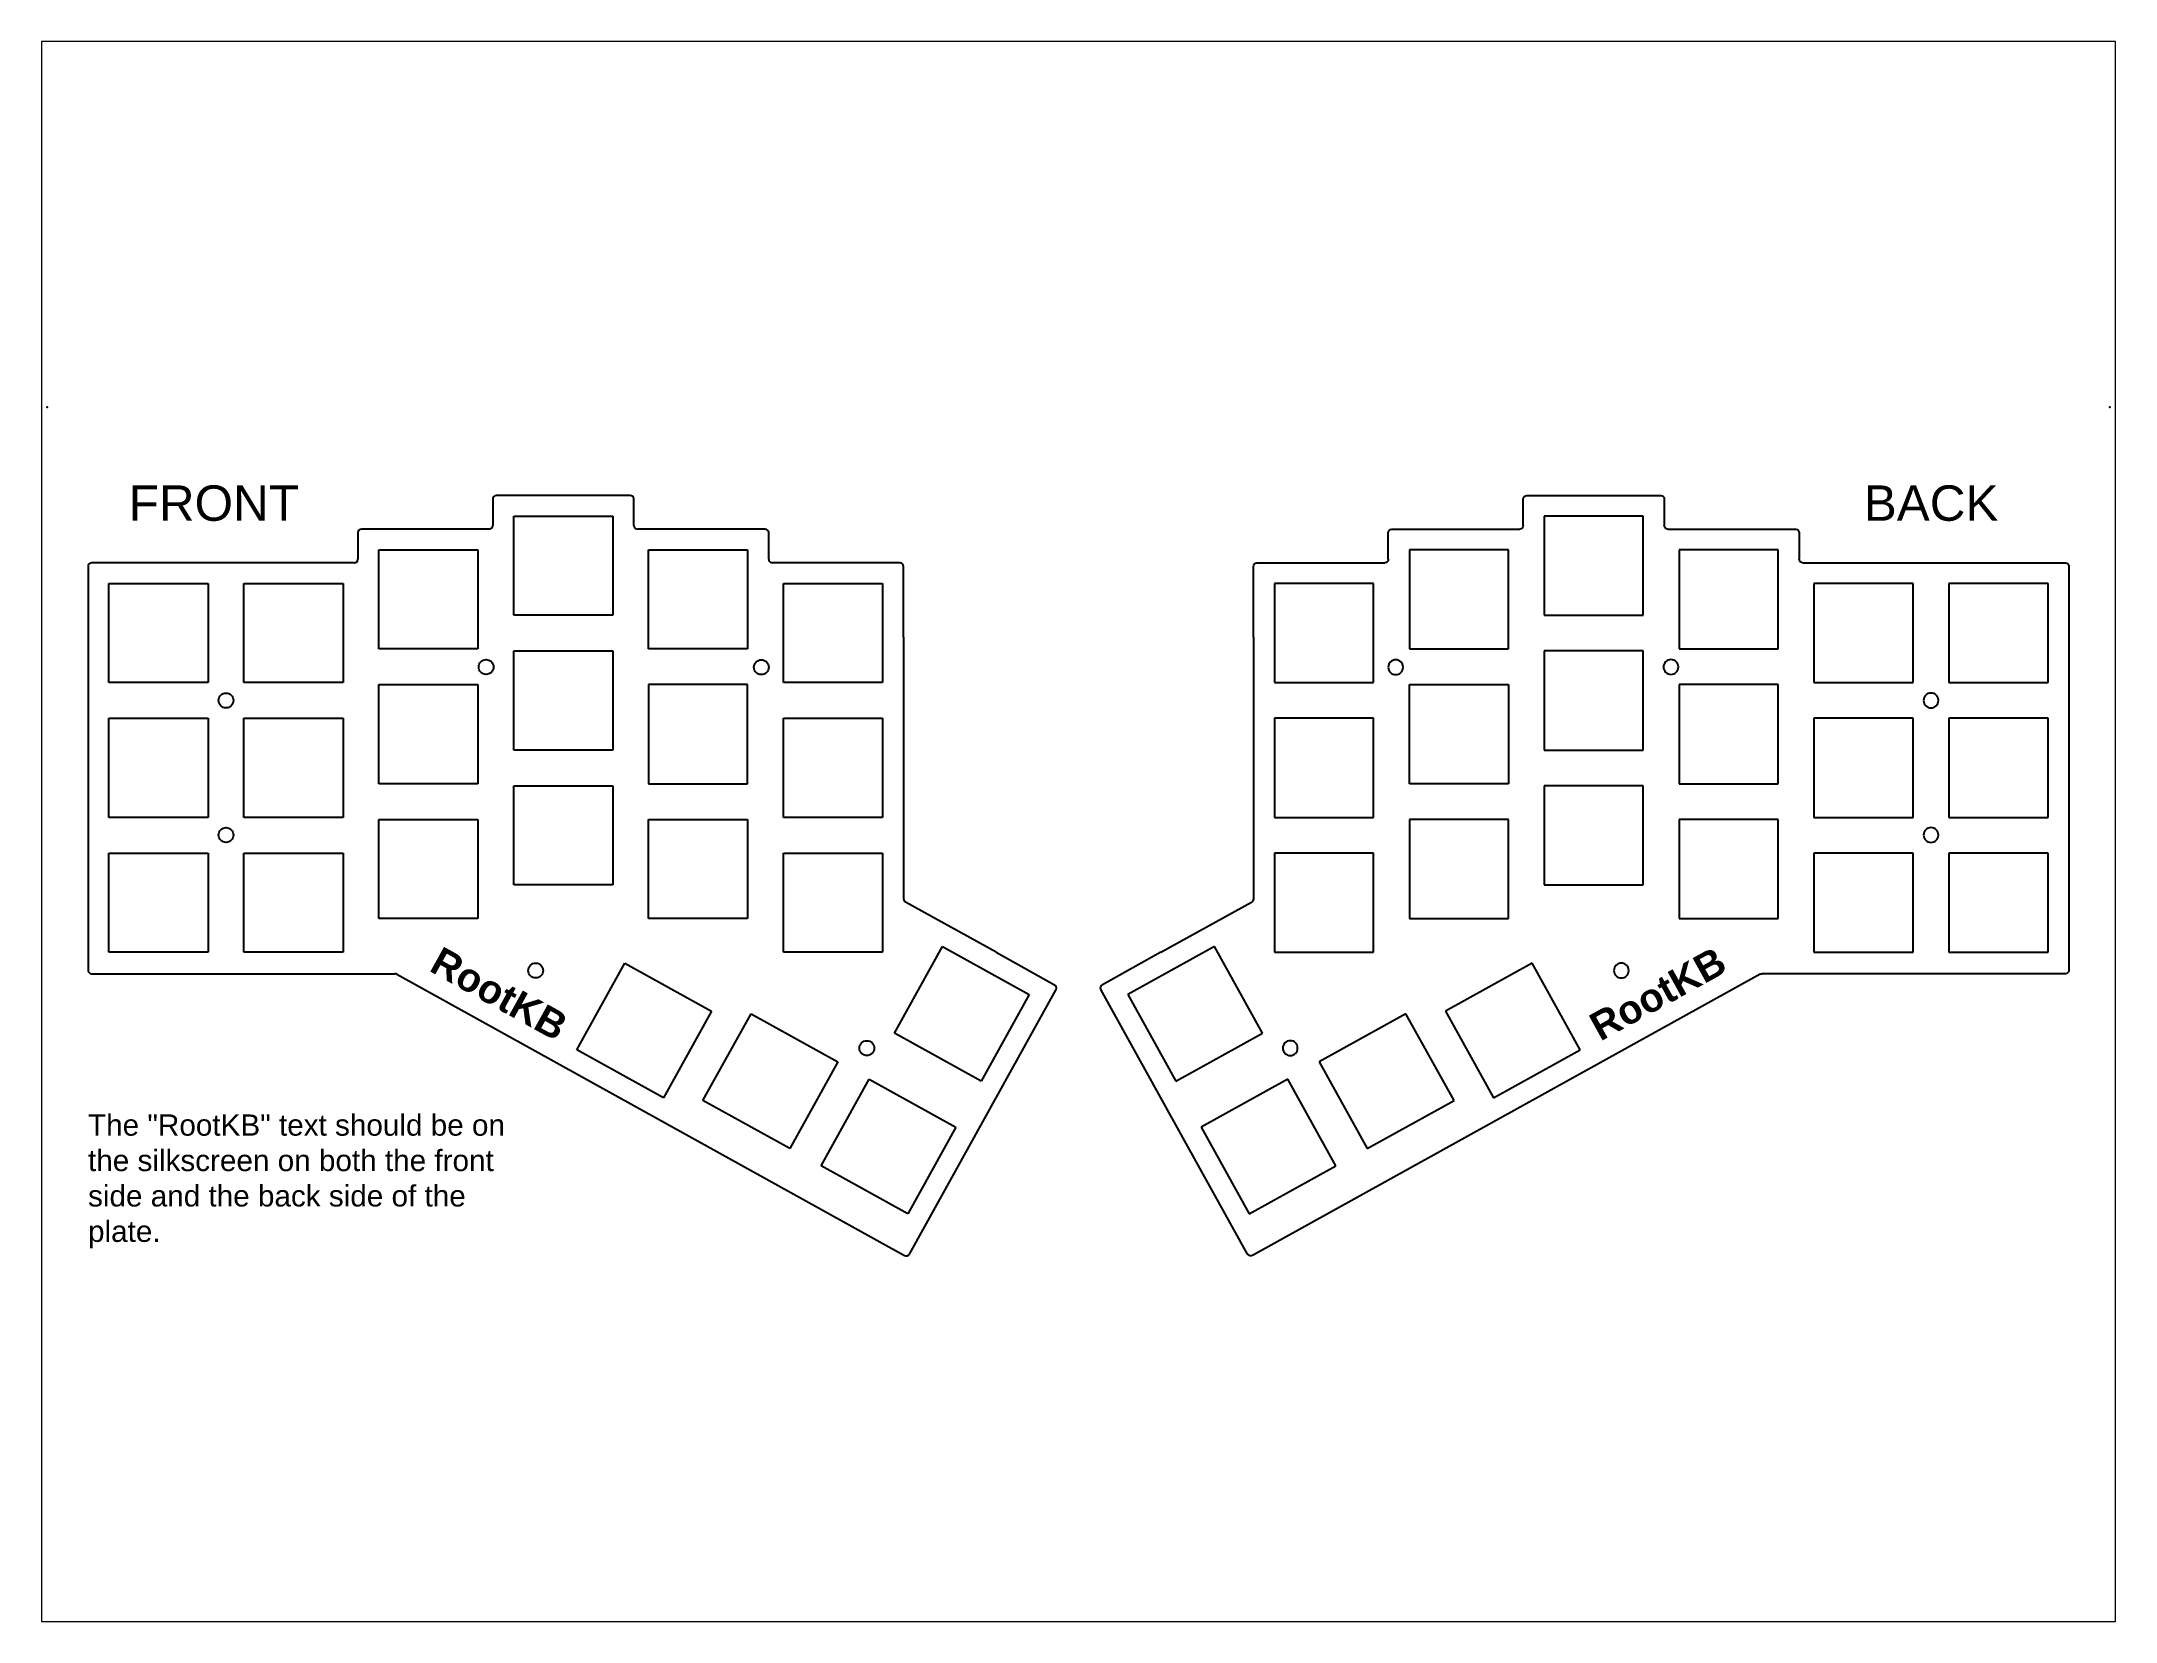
# Paper-space layout 'Layout1' of a CAD drawing. Header units: millimetres. Extents: x 1.05 to 9.45, y 0.8 to 7.2.
# The model-space entities are those that its viewports show. They can reach past a viewport. Long polylines and large blocks are cut down to what shows.
import ezdxf

# ---------------------------------------------------------------- set-up
doc = ezdxf.new("R2010")
doc.units = ezdxf.units.MM
doc.header["$MEASUREMENT"] = 0
doc.layers.add('RootKB-Plate v8_RootKB-Left-Edge_Cuts', color=7, linetype='Continuous')
doc.layers.add('RootKB-Plate v8_RootKB-Left-F_Courtyard', color=7, linetype='Continuous')
doc.styles.add('Comments', font='arial.ttf', dxfattribs={"height": 5})
doc.styles.add('Logo', font='sanssb__.ttf', dxfattribs={"height": 5})

# ---------------------------------------------------------------- blocks, each defined once
blk = doc.blocks.new('RootKB-Plate v8')
at = {"layer": 'RootKB-Plate v8_RootKB-Left-Edge_Cuts'}
for p, q in [((6.291, -1.298), (6.291, -1.674)), ((7.288, -1.248), (6.341, -1.248)), ((8.234, -1.248), (7.288, -1.248)), ((8.284, -1.674), (8.284, -1.298)), ((6.241, -1.724), (4.436, -1.724)), ((10.139, -1.724), (8.334, -1.724)), ((4.386, -1.774), (4.386, -2.15)), ((10.189, -2.15), (10.189, -1.774)), ((0.576, -2.25), (0.576, -7.953)), ((4.336, -2.2), (0.626, -2.2)), ((12.044, -2.2), (10.239, -2.2)), ((12.094, -3.251), (12.094, -2.25)), ((12.094, -3.251), (12.094, -6.947)), ((13.4, -7.7), (12.12, -6.991)), ((13.4, -7.7), (14.227, -8.159)), ((0.626, -8.003), (4.914, -8.003)), ((4.914, -8.003), (4.914, -8.003)), ((4.938, -8.009), (12.108, -11.983)), ((12.176, -11.963), (14.247, -8.227))]:
    blk.add_line(p, q, dxfattribs=at)
for centre in [(6.198, -3.671), (10.085, -3.674), (2.525, -4.144), (2.525, -6.044), (6.898, -7.958), (11.575, -9.054)]:
    blk.add_circle(centre, 0.105, dxfattribs=at)
for centre, start, end in [((6.341, -1.298), 90, 180), ((8.234, -1.298), 0, 90), ((4.436, -1.774), 90, 180), ((6.241, -1.674), 270, 0), ((8.334, -1.674), 180, 270), ((10.139, -1.774), 0, 90), ((0.626, -2.25), 90, 180), ((4.336, -2.15), 270, 0), ((10.239, -2.15), 180, 270), ((12.044, -2.25), 0, 90), ((12.144, -6.947), 180, 241), ((0.626, -7.953), 180, 270), ((4.914, -8.053), 61, 90), ((14.203, -8.203), 331, 61), ((12.132, -11.939), 241, 331)]:
    blk.add_arc(centre, 0.05, start, end, dxfattribs=at)
blk.add_point((0, 0), dxfattribs=at)
at = {"layer": 'RootKB-Plate v8_RootKB-Left-F_Courtyard'}
for p, q in [((6.588, -2.939), (6.588, -1.539)), ((6.588, -1.539), (7.988, -1.539)), ((7.988, -1.539), (7.988, -2.939)), ((4.683, -3.415), (4.683, -2.015)), ((4.683, -2.015), (6.082, -2.015)), ((6.082, -2.015), (6.082, -3.415)), ((8.492, -2.015), (9.892, -2.015)), ((8.492, -3.415), (8.492, -2.015)), ((9.892, -2.015), (9.892, -3.415)), ((0.872, -3.891), (0.872, -2.491)), ((0.872, -2.491), (2.272, -2.491)), ((2.272, -2.491), (2.272, -3.891)), ((2.778, -2.491), (4.178, -2.491)), ((2.778, -3.891), (2.778, -2.491)), ((4.178, -2.491), (4.178, -3.891)), ((10.398, -2.491), (11.797, -2.491)), ((10.398, -3.891), (10.398, -2.491)), ((11.797, -2.491), (11.797, -3.891)), ((7.988, -2.939), (6.588, -2.939)), ((6.082, -3.415), (4.683, -3.415)), ((6.588, -3.444), (7.988, -3.444)), ((6.588, -4.844), (6.588, -3.444)), ((7.988, -3.444), (7.988, -4.844)), ((9.892, -3.415), (8.492, -3.415)), ((2.272, -3.891), (0.872, -3.891)), ((4.178, -3.891), (2.778, -3.891)), ((4.683, -5.32), (4.683, -3.92)), ((4.683, -3.92), (6.082, -3.92)), ((6.082, -3.92), (6.082, -5.32)), ((8.492, -3.92), (8.492, -5.32)), ((9.892, -3.92), (8.492, -3.92)), ((9.892, -5.32), (9.892, -3.92)), ((11.797, -3.891), (10.398, -3.891)), ((0.872, -5.796), (0.872, -4.396)), ((0.872, -4.396), (2.272, -4.396)), ((2.272, -4.396), (2.272, -5.796)), ((2.778, -5.796), (2.778, -4.396)), ((2.778, -4.396), (4.178, -4.396)), ((4.178, -4.396), (4.178, -5.796)), ((10.398, -5.796), (10.398, -4.396)), ((10.398, -4.396), (11.797, -4.396)), ((11.797, -4.396), (11.797, -5.796)), ((7.988, -4.844), (6.588, -4.844)), ((6.082, -5.32), (4.683, -5.32)), ((6.588, -5.349), (7.988, -5.349)), ((6.588, -6.749), (6.588, -5.349)), ((7.988, -5.349), (7.988, -6.749)), ((8.492, -5.32), (9.892, -5.32)), ((2.272, -5.796), (0.872, -5.796)), ((4.178, -5.796), (2.778, -5.796)), ((4.683, -7.225), (4.683, -5.825)), ((4.683, -5.825), (6.082, -5.825)), ((6.082, -5.825), (6.082, -7.225)), ((8.492, -7.225), (8.492, -5.825)), ((8.492, -5.825), (9.892, -5.825)), ((9.892, -5.825), (9.892, -7.225)), ((11.797, -5.796), (10.398, -5.796)), ((0.872, -7.701), (0.872, -6.301)), ((0.872, -6.301), (2.272, -6.301)), ((2.272, -6.301), (2.272, -7.701)), ((2.778, -6.301), (4.178, -6.301)), ((2.778, -7.701), (2.778, -6.301)), ((4.178, -6.301), (4.178, -7.701)), ((10.398, -7.701), (10.398, -6.301)), ((10.398, -6.301), (11.797, -6.301)), ((11.797, -6.301), (11.797, -7.701)), ((7.988, -6.749), (6.588, -6.749)), ((6.082, -7.225), (4.683, -7.225)), ((9.892, -7.225), (8.492, -7.225)), ((2.272, -7.701), (0.872, -7.701)), ((4.178, -7.701), (2.778, -7.701)), ((7.479, -9.079), (8.158, -7.854)), ((8.158, -7.854), (9.382, -8.533)), ((11.797, -7.701), (10.398, -7.701)), ((11.965, -8.844), (12.644, -7.62)), ((12.644, -7.62), (13.868, -8.299)), ((8.77, -8.194), (9.382, -8.533)), ((13.256, -7.959), (13.868, -8.299)), ((13.868, -8.299), (13.19, -9.523)), ((13.868, -8.299), (13.529, -8.911)), ((9.382, -8.533), (8.703, -9.758)), ((9.382, -8.533), (9.043, -9.145)), ((9.261, -9.792), (9.94, -8.568)), ((9.94, -8.568), (11.165, -9.247)), ((8.703, -9.758), (7.479, -9.079)), ((10.552, -8.907), (11.165, -9.247)), ((13.19, -9.523), (11.965, -8.844)), ((11.165, -9.247), (10.486, -10.471)), ((11.165, -9.247), (10.825, -9.859)), ((10.928, -10.716), (11.606, -9.492)), ((11.606, -9.492), (12.831, -10.17)), ((10.486, -10.471), (9.261, -9.792)), ((12.219, -9.831), (12.831, -10.17)), ((12.831, -10.17), (12.152, -11.395)), ((12.831, -10.17), (12.491, -10.783)), ((12.152, -11.395), (10.928, -10.716))]:
    blk.add_line(p, q, dxfattribs=at)
blk.add_point((0, 0), dxfattribs=at)
blk = doc.blocks.new('plate_front')
at = {"xscale": 10, "yscale": 10, "zscale": 10}
blk.add_blockref('RootKB-Plate v8', (0, 0), dxfattribs=at)
at = {"insert": (55.71, -76.06), "char_height": 4, "attachment_point": 1, "rotation": 331, "style": 'Logo'}
blk.add_mtext_dynamic_manual_height_columns('RootKB', width=19.8321, gutter_width=25, heights=[0.446], dxfattribs=at)
blk = doc.blocks.new('plate_back')
at = {"xscale": -10, "yscale": 10, "zscale": 10}
blk.add_blockref('RootKB-Plate v8', (148.58, 0), dxfattribs=at)
at = {"insert": (92.87, -76.06), "char_height": 4, "attachment_point": 3, "rotation": 29, "style": 'Logo'}
blk.add_mtext_dynamic_manual_height_columns('RootKB', width=19.8321, gutter_width=25, heights=[0.446], dxfattribs=at)

msp = doc.modelspace()

# ---------------------------------------------------------------- block references
for name, p in [('plate_front', (0, 0)), ('plate_back', (142.71, 0))]:
    msp.add_blockref(name, p)

# ---------------------------------------------------------------- texts
at = {"attachment_point": 1, "style": 'Comments'}
for s, width, heights, insert, char_height in [('FRONT', 27.644, [3.22], (11.5, -11.06), 5), ('BACK', 27.644, [3.22], (256.55, -11.06, 1.5), 5), ('{\\fSansSerif|b0|i0|c2|p2;The "RootKB" text should be on the silkscreen on both the front side and the back side of the plate. }', 64.1513, [0], (5.76, -99.91), 3)]:
    msp.add_mtext_dynamic_manual_height_columns(s, width=width, gutter_width=25, heights=heights, dxfattribs=dict(at, insert=insert, char_height=char_height))

psp = doc.layouts.get("Layout1")

# ---------------------------------------------------------------- viewports
at = {"layer": '0'}
psp.add_viewport(center=(5.25, 4), size=(8.4, 6.4), view_center_point=(145.6435, -59.9453), view_height=223.173265, dxfattribs=at)

doc.saveas('drawing.dxf')
